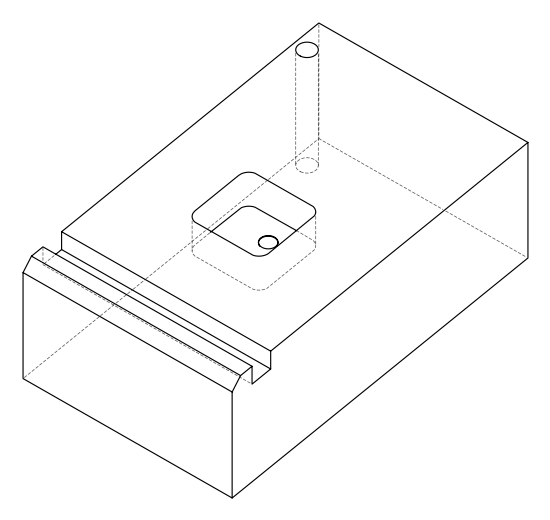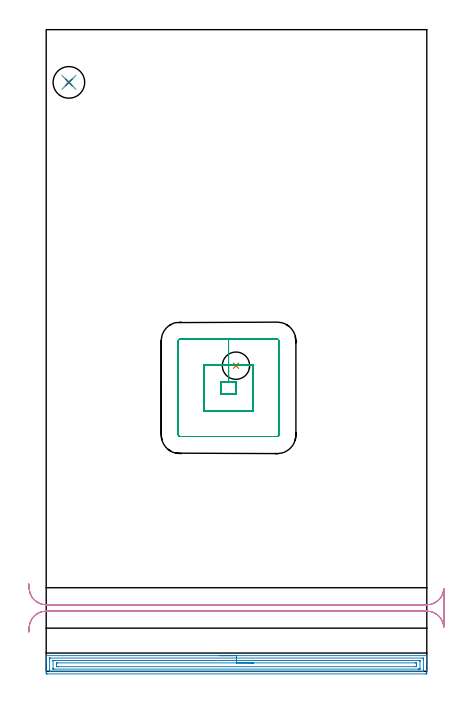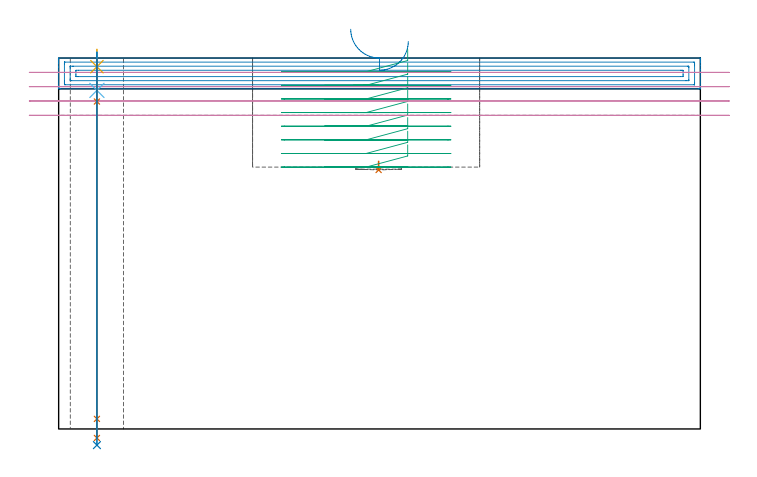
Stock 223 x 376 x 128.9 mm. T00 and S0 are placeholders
(PLAN: 8 operations, 6 tool changes, 20.7 min)
(1 INDEXABLE_INSERT_DRILL_BLIND_HOLE_FROM_SOLID | STEP1POCKET | NXT0302_003 | 0.02 min | 7771 mm3)
(2 AREA_MILL | FG_CHAMFER_SURFACE | UGT0205_001 | 7.38 min | 12763 mm3)
(3 MILL_RECTANGULAR_POCKET | POCKET_RECTANGULAR_STRAIGHT | UGT0201_094 | Follow Part, ap 5, ae 75% | 7.7 min | 218788 mm3)
(4 MILL_RECTANGULAR_SLOT | SLOT_RECTANGULAR | UGT0201_094 | Follow Part, ap 5, ae 75% | 4.33 min | 105162 mm3)
(5 SPOT_DRILL | STEP1HOLE | NXT0321_9005460120000 | 0.05 min | 153 mm3)
(6 DRILL_BLIND_HOLE_INTO_CENTER | STEP1HOLE | NXT0301_046 | 0.05 min | 396 mm3)
(7 GUN_DRILL_THROUGH_HOLE | STEP1HOLE | UGT0307_003 | 0.62 min | 4528 mm3)
(8 SPADE_DRILL_TO_ENLARGE_THROUGH_HOLE | STEP1HOLE | UGT0306_009 | 0.55 min | 29519 mm3)
(TOOL NXT0302_003 | Index. Insert Drill 16mm [880-D1600L20-05] | D16 PA176 FL80 Z2)
(TOOL UGT0205_001 | Chamfer Mill 20 x 3 x 45 deg. | D20 FL50 Z2)
(TOOL UGT0201_094 | End mill 20 mm | D20 FL38 Z4)
(TOOL NXT0321_9005460120000 | NC Spot Drill, 142deg, 12mm, Carbide, Uncoated | D12 PA142 FL30 Z2)
(TOOL NXT0301_046 | Carbide Drill 7.5mm [860.1-0750-038A1-MM 2214] | D7.5 PA140 FL53 Z2)
(TOOL UGT0307_003 | Gun Drill 7 mm | D7 PA130 FL24 Z1)
(TOOL UGT0306_009 | Spade Drill 18.5mm | D18.5 PA132 FL10 Z2)
(OP 1 INDEXABLE_INSERT_DRILL_BLIND_HOLE_FROM_SOLID)
G17 G21 G94 G90
T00 M6
G54
G17 G0 G90 X111.2 Y179.1 S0 M3
G43 Z138.9 H1
G94 G81 G98 Z90. F250. R93.
G80
M5
M2
(OP 2 AREA_MILL)
G17 G21 G94 G90
T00 M6
G54
G17 G0 G90 X101.5 Y9.2 S1061 M3
G43 Z138.9 H0
G94 G1 X101.538 Z138.028 F250.
X101.652 Z137.163
X101.841 Z136.312
X102.103 Z135.48
X102.437 Z134.674
X102.84 Z133.9
X103.308 Z133.164
X103.84 Z132.472
X104.429 Z131.829
X105.072 Z131.239
X105.764 Z130.708
X106.5 Z130.24
X107.274 Z129.837
X108.08 Z129.503
X108.912 Z129.241
X109.764 Z129.052
X110.628 Z128.938
X111.5 Z128.9
X222.818
X222.992 Y9.197 Z128.888
X223. Y9.181 Z128.872
Y8.803 Z128.503
Y8.547 Z128.247
Y7.828 Z127.523
Y6.585 Z126.282
Y5.176 Z124.872
Y-0.75 Z118.948
X222.997 Y-1.012 Z118.685
X222.991 Y-1.492 Z118.206
X222.859 Y-1.495 Z118.203
X222.371 Y-1.5 Z118.2
X0.629
X0.141 Y-1.495 Z118.203
X0.009 Y-1.492 Z118.206
X0.004 Y-1.012 Z118.685
X0. Y-0.391 Z119.307
Y6.06 Z125.755
Y7.469 Z127.165
Y7.828 Z127.523
Y8.547 Z128.247
Y8.803 Z128.503
X0.007 Y9.182 Z128.873
X0.009 Y9.197 Z128.888
X0.182 Y9.2 Z128.9
X111.5
Y7.786 Z127.486
X220.627 Y7.785 Z127.485
X220.98 Y7.779 Z127.479
X220.99 Y7.664 Z127.364
X220.997 Y7.419 Z127.119
X220.999 Y6.944 Z126.644
X221. Y6.532 Z126.232
Y0.756 Z120.456
X220.998 Y0.345 Z120.045
X220.99 Y-0.068 Z119.632
X220.987 Y-0.08 Z119.62
X220.98 Y-0.082 Z119.618
X220.955 Y-0.084 Z119.616
X220.902 Y-0.085 Z119.615
X220.796 Y-0.086 Z119.614
X2.373 Y-0.085 Z119.615
X2.02 Y-0.079 Z119.621
X2.01 Y0.035 Z119.735
X2.003 Y0.281 Z119.981
X2.001 Y0.756 Z120.456
X2. Y1.168 Z120.868
Y6.944 Z126.644
X2.002 Y7.355 Z127.055
X2.01 Y7.768 Z127.468
X2.013 Y7.78 Z127.48
X2.02 Y7.782 Z127.482
X2.045 Y7.784 Z127.484
X2.098 Y7.785 Z127.485
X2.204 Y7.786 Z127.486
X111.5
Y6.371 Z126.071
X218.48
X218.795 Y6.369 Z126.069
X218.899 Y6.368 Z126.068
X218.975 Y6.365 Z126.065
X218.99 Y6.263 Z125.963
X218.995 Y6.06 Z125.76
X218.999 Y5.858 Z125.558
Y1.64 Z121.34
X218.997 Y1.44 Z121.14
X218.99 Y1.37 Z121.07
X218.983 Y1.335 Z121.035
X218.951 Y1.334 Z121.034
X218.795 Y1.331 Z121.031
X218.215 Y1.329 Z121.029
X217.901 Y1.328 Z121.028
X4.52 Y1.329 Z121.029
X4.205 Y1.331 Z121.031
X4.101 Y1.332 Z121.032
X4.025 Y1.335 Z121.035
X4.01 Y1.437 Z121.137
X4.005 Y1.64 Z121.34
X4.001 Y1.842 Z121.542
Y6.06 Z125.76
X4.003 Y6.26 Z125.96
X4.01 Y6.33 Z126.03
X4.017 Y6.365 Z126.065
X4.049 Y6.366 Z126.066
X4.205 Y6.369 Z126.069
X4.785 Y6.371 Z126.071
X5.099
X111.5
Y4.957 Z124.657
X216.112
X216.335 Y4.956 Z124.656
X216.87 Y4.95 Z124.65
X216.99 Y4.942 Z124.642
X216.995 Y4.732 Z124.432
X217. Y4.298 Z123.998
Y3.414 Z123.114
X216.995 Y2.969 Z122.669
X216.99 Y2.756 Z122.456
X216.778 Y2.749 Z122.449
X216.112 Y2.743 Z122.443
X6.888
X6.665 Y2.744 Z122.444
X6.13 Y2.75 Z122.45
X6.01 Y2.758 Z122.458
X6.005 Y2.968 Z122.668
X6. Y3.401 Z123.101
Y4.286 Z123.986
Y4.292 Z123.992
X6.005 Y4.731 Z124.431
X6.01 Y4.943 Z124.643
X6.222 Y4.95 Z124.65
X6.888 Y4.956 Z124.656
X111.5 Y4.957 Z124.657
X112.372 Z124.695
X113.236 Z124.809
X114.088 Z124.998
X114.92 Z125.26
X115.726 Z125.594
X116.5 Z125.997
X117.236 Z126.466
X117.928 Z126.997
X118.571 Z127.586
X119.16 Z128.229
X119.692 Z128.922
X120.16 Z129.657
X120.563 Z130.431
X120.897 Z131.237
X121.159 Z132.069
X121.348 Z132.921
X121.462 Z133.786
X121.5 Z134.657
G0 Z138.9
M5
M2
(OP 3 MILL_RECTANGULAR_POCKET)
G17 G21 G94 G90
T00 M6
G54
G17 G0 G90 X121.3 Y165.173 S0 M3
G43 Z138.9 H0
Z131.9
G94 G1 Y179.6 Z128.034 F250.
X106.85 Z124.162
Y169.6
X102.4 F500.
Y162.6
X111.3
Y169.6
X106.85
Y179.6
X92.4
Y152.6
X121.3
Y179.6
X106.85
Y194.6
X78.4
G3 X77.4 Y193.6 R1.
G1 Y138.6
G3 X78.4 Y137.6 R1.
G1 X135.3
G3 X136.3 Y138.6 R1.
G1 Y193.6
G3 X135.3 Y194.6 R1.
G1 X106.85
X105.85
G0 X121.3 Y165.173 Z127.162
G1 Y179.6 Z123.297 F250.
X106.85 Z119.425
Y169.6
X102.4 F500.
Y162.6
X111.3
Y169.6
X106.85
Y179.6
X92.4
Y152.6
X121.3
Y179.6
X106.85
Y194.6
X78.4
G3 X77.4 Y193.6 R1.
G1 Y138.6
G3 X78.4 Y137.6 R1.
G1 X135.3
G3 X136.3 Y138.6 R1.
G1 Y193.6
G3 X135.3 Y194.6 R1.
G1 X106.85
X105.85
G0 X121.3 Y165.173 Z122.425
G1 Y179.6 Z118.559 F250.
X106.85 Z114.687
Y169.6
X102.4 F500.
Y162.6
X111.3
Y169.6
X106.85
Y179.6
X92.4
Y152.6
X121.3
Y179.6
X106.85
Y194.6
X78.4
G3 X77.4 Y193.6 R1.
G1 Y138.6
G3 X78.4 Y137.6 R1.
G1 X135.3
G3 X136.3 Y138.6 R1.
G1 Y193.6
G3 X135.3 Y194.6 R1.
G1 X106.85
X105.85
G0 X121.3 Y165.173 Z117.687
G1 Y179.6 Z113.822 F250.
X106.85 Z109.95
Y169.6
X102.4 F500.
Y162.6
X111.3
Y169.6
X106.85
Y179.6
X92.4
Y152.6
X121.3
Y179.6
X106.85
Y194.6
X78.4
G3 X77.4 Y193.6 R1.
G1 Y138.6
G3 X78.4 Y137.6 R1.
G1 X135.3
G3 X136.3 Y138.6 R1.
G1 Y193.6
G3 X135.3 Y194.6 R1.
G1 X106.85
X105.85
G0 X121.3 Y165.173 Z112.95
G1 Y179.6 Z109.084 F250.
X106.85 Z105.212
Y169.6
X102.4 F500.
Y162.6
X111.3
Y169.6
X106.85
Y179.6
X92.4
Y152.6
X121.3
Y179.6
X106.85
Y194.6
X78.4
G3 X77.4 Y193.6 R1.
G1 Y138.6
G3 X78.4 Y137.6 R1.
G1 X135.3
G3 X136.3 Y138.6 R1.
G1 Y193.6
G3 X135.3 Y194.6 R1.
G1 X106.85
X105.85
G0 X121.3 Y165.173 Z108.212
G1 Y179.6 Z104.347 F250.
X106.85 Z100.475
Y169.6
X102.4 F500.
Y162.6
X111.3
Y169.6
X106.85
Y179.6
X92.4
Y152.6
X121.3
Y179.6
X106.85
Y194.6
X78.4
G3 X77.4 Y193.6 R1.
G1 Y138.6
G3 X78.4 Y137.6 R1.
G1 X135.3
G3 X136.3 Y138.6 R1.
G1 Y193.6
G3 X135.3 Y194.6 R1.
G1 X106.85
X105.85
G0 X121.3 Y165.173 Z103.475
G1 Y179.6 Z99.609 F250.
X106.85 Z95.737
Y169.6
X102.4 F500.
Y162.6
X111.3
Y169.6
X106.85
Y179.6
X92.4
Y152.6
X121.3
Y179.6
X106.85
Y194.6
X78.4
G3 X77.4 Y193.6 R1.
G1 Y138.6
G3 X78.4 Y137.6 R1.
G1 X135.3
G3 X136.3 Y138.6 R1.
G1 Y193.6
G3 X135.3 Y194.6 R1.
G1 X106.85
X105.85
G0 X121.3 Y165.173 Z98.737
G1 Y179.6 Z94.872 F250.
X106.85 Z91.
Y169.6
X102.4 F500.
Y162.6
X111.3
Y169.6
X106.85
Y179.6
X92.4
Y152.6
X121.3
Y179.6
X106.85
Y194.6
X78.4
G3 X77.4 Y193.6 R1.
G1 Y138.6
G3 X78.4 Y137.6 R1.
G1 X135.3
G3 X136.3 Y138.6 R1.
G1 Y193.6
G3 X135.3 Y194.6 R1.
G1 X106.85
X105.85
G0 Z138.9
M5
M2
(OP 4 MILL_RECTANGULAR_SLOT)
G17 G21 G94 G90
T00 M6
G54
G17 G0 G90 X-10.202 Y23.083 S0 M3
G43 Z138.9 H0
Z123.925
G94 G1 X-9.97 Y26.074 F250.
G2 X0. Y35.3 R10. F500.
G1 X223.
G2 X232.97 Y26.074 R10.
G1 X233.
Y48.226
X232.97
G2 X223. Y39. R10.
G1 X0.
G2 X-9.97 Y48.226 R10.
G1 X-10.202 Y51.217 F250.
G0 Y23.083 Z118.95
G1 X-9.97 Y26.074
G2 X0. Y35.3 R10. F500.
G1 X223.
G2 X232.97 Y26.074 R10.
G1 X233.
Y48.226
X232.97
G2 X223. Y39. R10.
G1 X0.
G2 X-9.97 Y48.226 R10.
G1 X-10.202 Y51.217 F250.
G0 Y23.083 Z113.975
G1 X-9.97 Y26.074
G2 X0. Y35.3 R10. F500.
G1 X223.
G2 X232.97 Y26.074 R10.
G1 X233.
Y48.226
X232.97
G2 X223. Y39. R10.
G1 X0.
G2 X-9.97 Y48.226 R10.
G1 X-10.202 Y51.217 F250.
G0 Y23.083 Z109.
G1 X-9.97 Y26.074
G2 X0. Y35.3 R10. F500.
G1 X223.
G2 X232.97 Y26.074 R10.
G1 X233.
Y48.226
X232.97
G2 X223. Y39. R10.
G1 X0.
G2 X-9.97 Y48.226 R10.
G1 X-10.202 Y51.217 F250.
G0 Z138.9
M5
M2
(OP 5 SPOT_DRILL)
G17 G21 G94 G90
T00 M6
G54
G17 G0 G90 X13.3 Y345.1 S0 M3
G43 Z138.9 H0
G94 G81 G98 Z125.9 F250. R131.9
G80
M5
M2
(OP 6 DRILL_BLIND_HOLE_INTO_CENTER)
G17 G21 G94 G90
T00 M6
G54
G17 G0 G90 X13.3 Y345.1 S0 M3
G43 Z138.9 H1
G94 G81 G98 Z117.65 F250. R130.9
G80
M5
M2
(OP 7 GUN_DRILL_THROUGH_HOLE)
G17 G21 G94 G90
T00 M6
G54
G17 G0 G90 X13.3 Y345.1 M8
G43 Z138.9 H0
Z128.689
S716 M3
G94 G1 Z113.792 F125. M26
G4 X.084
Z3.5 F250.
G4 X.084
Z-3.132 F125.
G4 X.084
M5
M9
G0 Z128.689
Z138.9
M2
(OP 8 SPADE_DRILL_TO_ENLARGE_THROUGH_HOLE)
G17 G21 G94 G90
T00 M6
G54
G17 G0 G90 X13.3 Y345.1 S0 M3
G43 Z138.9 H0
G94 G73 G98 Z-5.618 F250. Q16.815 R130.9
G80
M5
M2
